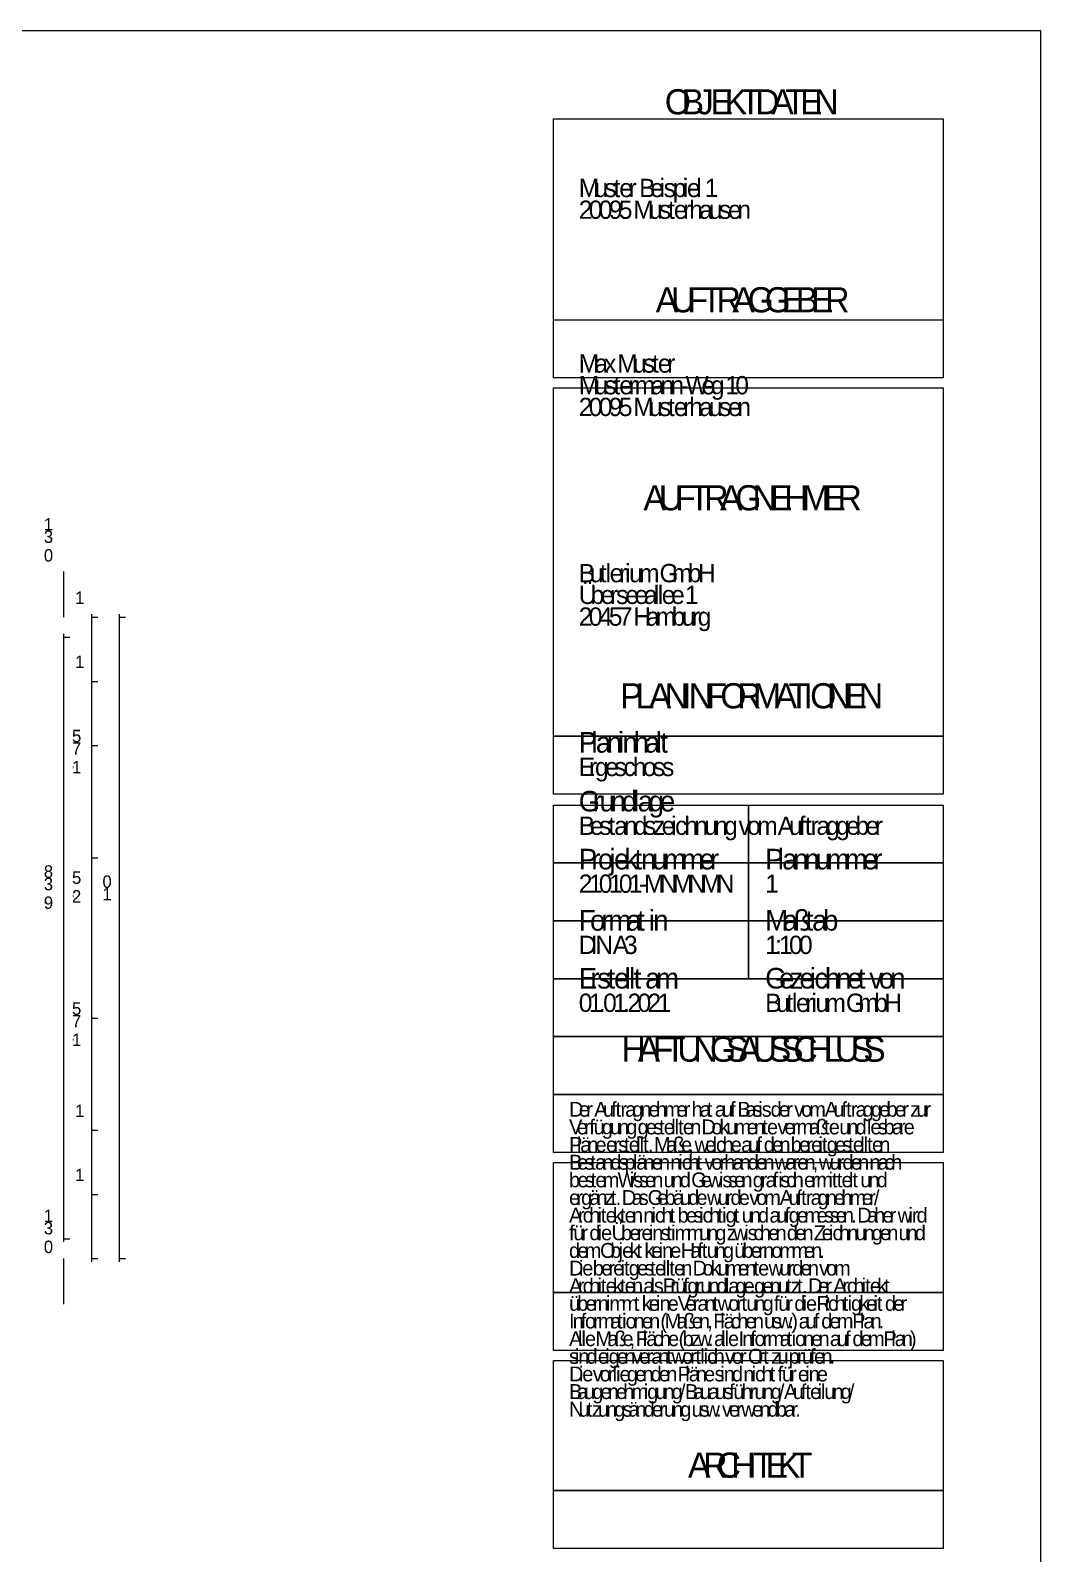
# Model space of a CAD drawing. Header units: metres. Extents: x 57 to 1162, y -278 to 842.
# Drawn here: x 716 to 1162, y 140 to 814 of the extents above; entities that cross this region are included whole.
import ezdxf

# ---------------------------------------------------------------- set-up
doc = ezdxf.new("R2010")
doc.units = ezdxf.units.M
doc.layers.add('PDFLines', color=7, linetype='Continuous')
doc.layers.add('PDFRects', color=7, linetype='Continuous')

msp = doc.modelspace()

# ---------------------------------------------------------------- linework, layer by layer
at = {"layer": 'PDFLines'}
for p, q in [((56.69, 813.54), (1162.2, 813.54)), ((1162.2, 813.54), (1162.2, 28.35)), ((730.17, 574.37), (730.17, 554.21)), ((742.62, 555.62), (742.62, 524.45)), ((742.62, 554.21), (745.47, 554.21)), ((754.83, 555.62), (754.83, 269.33)), ((754.83, 554.21), (757.65, 554.21)), ((730.17, 546.83), (730.17, 278.12)), ((730.17, 545.42), (733.02, 545.42)), ((730.17, 545.42), (733.02, 545.42)), ((742.62, 527.27), (742.62, 496.1)), ((742.62, 525.86), (745.47, 525.86)), ((742.62, 525.86), (745.47, 525.86)), ((742.62, 498.92), (742.62, 446.48)), ((742.62, 497.51), (745.47, 497.51)), ((742.62, 497.51), (745.47, 497.51)), ((742.62, 449.33), (742.62, 375.62)), ((742.62, 447.92), (745.47, 447.92)), ((742.62, 447.92), (745.47, 447.92)), ((742.62, 378.47), (742.62, 326.03)), ((742.62, 377.03), (745.47, 377.03)), ((742.62, 377.03), (745.47, 377.03)), ((742.62, 328.85), (742.62, 297.68)), ((742.62, 327.44), (745.47, 327.44)), ((742.62, 327.44), (745.47, 327.44)), ((742.62, 300.5), (742.62, 269.33)), ((742.62, 299.09), (745.47, 299.09)), ((742.62, 299.09), (745.47, 299.09)), ((730.17, 279.53), (733.02, 279.53)), ((730.17, 279.53), (733.02, 279.53)), ((730.17, 270.74), (730.17, 250.58)), ((742.62, 270.74), (745.47, 270.74)), ((754.83, 270.74), (757.65, 270.74))]:
    msp.add_line(p, q, dxfattribs=at)
at = {"layer": 'PDFRects'}
for points in [[(946.88, 774.5), (1119.18, 774.5), (1119.18, 660), (946.88, 660)], [(946.88, 685.59), (1119.18, 685.59), (1119.18, 660), (946.88, 660)], [(946.92, 655.6), (1119.22, 655.6), (1119.22, 501.67), (946.92, 501.67)], [(946.92, 501.67), (1119.22, 501.67), (1119.22, 476.07), (946.92, 476.07)], [(946.88, 471.22), (1033.03, 471.22), (1033.03, 445.63), (946.88, 445.63)], [(1033.03, 471.22), (1119.18, 471.22), (1119.18, 445.63), (1033.03, 445.63)], [(946.88, 445.63), (1033.03, 445.63), (1033.03, 420.03), (946.88, 420.03)], [(1033.03, 445.63), (1119.18, 445.63), (1119.18, 420.03), (1033.03, 420.03)], [(946.88, 420.03), (1033.03, 420.03), (1033.03, 394.44), (946.88, 394.44)], [(1033.03, 420.03), (1119.18, 420.03), (1119.18, 394.44), (1033.03, 394.44)], [(946.88, 394.44), (1119.18, 394.44), (1119.18, 368.85), (946.88, 368.85)], [(946.88, 368.85), (1119.18, 368.85), (1119.18, 343.25), (946.88, 343.25)], [(946.88, 343.25), (1119.18, 343.25), (1119.18, 317.66), (946.88, 317.66)], [(946.88, 313.17), (1119.18, 313.17), (1119.18, 255.74), (946.88, 255.74)], [(946.88, 255.74), (1119.18, 255.74), (1119.18, 230.15), (946.88, 230.15)], [(946.88, 225.66), (1119.18, 225.66), (1119.18, 168.23), (946.88, 168.23)], [(946.88, 168.23), (1119.18, 168.23), (1119.18, 142.64), (946.88, 142.64)]]:
    msp.add_lwpolyline(points, close=True, dxfattribs=at)

# ---------------------------------------------------------------- texts
at = {"layer": 'PFDText'}
for s, height, p in [('O', 11.13, (996.08, 776.46)), ('B', 11.13, (1003.52, 776.46)), ('J', 11.13, (1010.26, 776.46)), ('E', 11.13, (1016.31, 776.46)), ('K', 11.13, (1022.57, 776.46)), ('T', 11.13, (1029.51, 776.46)), ('D', 11.13, (1036.08, 776.46)), ('A', 11.13, (1043.17, 776.46)), ('T', 11.13, (1049.34, 776.46)), ('E', 11.13, (1055.91, 776.46)), ('N', 11.13, (1062.17, 776.46)), ('M', 8.09, (958.05, 739.89)), ('t', 8.09, (973.41, 739.89)), ('B', 8.09, (984.74, 739.89)), ('i', 8.09, (993.78, 739.89)), ('i', 8.09, (1004.05, 739.89)), ('l', 8.09, (1009.98, 739.89)), ('1', 8.09, (1013.72, 739.89)), ('u', 8.09, (964.97, 739.89)), ('s', 8.09, (969.36, 739.89)), ('e', 8.09, (975.97, 739.89)), ('r', 8.09, (980.11, 739.89)), ('e', 8.09, (989.65, 739.89)), ('s', 8.09, (995.57, 739.89)), ('p', 8.09, (999.62, 739.89)), ('e', 8.09, (1005.85, 739.89)), ('2', 8.09, (958.05, 730.29)), ('0', 8.09, (962.48, 730.29)), ('0', 8.09, (966.91, 730.29)), ('9', 8.09, (971.34, 730.29)), ('5', 8.09, (975.77, 730.29)), ('M', 8.09, (982.15, 730.29)), ('u', 8.09, (989.07, 730.29)), ('s', 8.09, (993.46, 730.29)), ('t', 8.09, (997.51, 730.29)), ('e', 8.09, (1000.08, 730.29)), ('r', 8.09, (1004.21, 730.29)), ('h', 8.09, (1006.9, 730.29)), ('a', 8.09, (1011.29, 730.29)), ('u', 8.09, (1015.58, 730.29)), ('s', 8.09, (1019.97, 730.29)), ('e', 8.09, (1024.02, 730.29)), ('n', 8.09, (1028.16, 730.29)), ('G', 11.13, (1032.72, 688.95)), ('G', 11.13, (1040.24, 688.95)), ('A', 11.13, (992.06, 688.95)), ('U', 11.13, (998.84, 688.95)), ('F', 11.13, (1006.06, 688.95)), ('T', 11.13, (1012.36, 688.95)), ('R', 11.13, (1018.93, 688.95)), ('A', 11.13, (1025.91, 688.95)), ('E', 11.13, (1047.77, 688.95)), ('B', 11.13, (1054.02, 688.95)), ('E', 11.13, (1060.76, 688.95)), ('R', 11.13, (1067.02, 688.95)), ('M', 8.09, (958.05, 662.31)), ('a', 8.09, (964.97, 662.31)), ('x', 8.09, (969.25, 662.31)), ('M', 8.09, (975.09, 662.31)), ('u', 8.09, (982.01, 662.31)), ('s', 8.09, (986.4, 662.31)), ('t', 8.09, (990.45, 662.31)), ('e', 8.09, (993.01, 662.31)), ('r', 8.09, (997.15, 662.31)), ('M', 8.09, (958.05, 652.71)), ('t', 8.09, (973.41, 652.71)), ('W', 8.09, (1005.25, 652.71)), ('1', 8.09, (1022.83, 652.71)), ('0', 8.09, (1027.26, 652.71)), ('u', 8.09, (964.97, 652.71)), ('s', 8.09, (969.36, 652.71)), ('e', 8.09, (975.97, 652.71)), ('r', 8.09, (980.11, 652.71)), ('m', 8.09, (982.8, 652.71)), ('a', 8.09, (989.89, 652.71)), ('n', 8.09, (994.17, 652.71)), ('n', 8.09, (998.57, 652.71)), ('-', 8.09, (1002.96, 652.71)), ('e', 8.09, (1012.31, 652.71)), ('g', 8.09, (1016.45, 652.71)), ('2', 8.09, (958.05, 643.11)), ('0', 8.09, (962.48, 643.11)), ('0', 8.09, (966.91, 643.11)), ('9', 8.09, (971.34, 643.11)), ('5', 8.09, (975.77, 643.11)), ('M', 8.09, (982.15, 643.11)), ('u', 8.09, (989.07, 643.11)), ('s', 8.09, (993.46, 643.11)), ('t', 8.09, (997.51, 643.11)), ('e', 8.09, (1000.08, 643.11)), ('r', 8.09, (1004.21, 643.11)), ('h', 8.09, (1006.9, 643.11)), ('a', 8.09, (1011.29, 643.11)), ('u', 8.09, (1015.58, 643.11)), ('s', 8.09, (1019.97, 643.11)), ('e', 8.09, (1024.02, 643.11)), ('n', 8.09, (1028.16, 643.11)), ('G', 11.13, (1027.29, 601.44)), ('A', 11.13, (986.63, 601.44)), ('U', 11.13, (993.41, 601.44)), ('F', 11.13, (1000.64, 601.44)), ('T', 11.13, (1006.93, 601.44)), ('R', 11.13, (1013.5, 601.44)), ('A', 11.13, (1020.48, 601.44)), ('N', 11.13, (1034.82, 601.44)), ('E', 11.13, (1042.63, 601.44)), ('H', 11.13, (1048.88, 601.44)), ('M', 11.13, (1056.67, 601.44)), ('E', 11.13, (1066.18, 601.44)), ('R', 11.13, (1072.44, 601.44)), ('3', 5.5, (721.53, 587.05)), ('1', 5.5, (721.53, 592.55)), ('0', 5.5, (721.53, 578.79)), (',', 2.75, (721.53, 581.54)), ('B', 8.09, (958.05, 569.66)), ('u', 8.09, (962.95, 569.66)), ('t', 8.09, (967.34, 569.66)), ('l', 8.09, (969.91, 569.66)), ('e', 8.09, (971.7, 569.66)), ('r', 8.09, (975.84, 569.66)), ('i', 8.09, (978.53, 569.66)), ('u', 8.09, (980.32, 569.66)), ('m', 8.09, (984.71, 569.66)), ('G', 8.09, (993.74, 569.66)), ('m', 8.09, (999.21, 569.66)), ('b', 8.09, (1006.3, 569.66)), ('H', 8.09, (1010.73, 569.66)), ('1', 5.5, (735.36, 560.1)), ('Ü', 8.09, (958.05, 560.06)), ('b', 8.09, (963.3, 560.06)), ('e', 8.09, (967.73, 560.06)), ('r', 8.09, (971.87, 560.06)), ('s', 8.09, (974.56, 560.06)), ('e', 8.09, (978.61, 560.06)), ('e', 8.09, (982.74, 560.06)), ('a', 8.09, (986.88, 560.06)), ('l', 8.09, (991.17, 560.06)), ('l', 8.09, (992.96, 560.06)), ('e', 8.09, (994.75, 560.06)), ('e', 8.09, (998.89, 560.06)), ('1', 8.09, (1004.97, 560.06)), ('b', 8.09, (999.19, 550.46)), ('2', 8.09, (958.05, 550.46)), ('0', 8.09, (962.48, 550.46)), ('4', 8.09, (966.91, 550.46)), ('5', 8.09, (971.34, 550.46)), ('7', 8.09, (975.77, 550.46)), ('H', 8.09, (982.15, 550.46)), ('a', 8.09, (987.81, 550.46)), ('m', 8.09, (992.1, 550.46)), ('u', 8.09, (1003.62, 550.46)), ('r', 8.09, (1008.01, 550.46)), ('g', 8.09, (1010.64, 550.46)), ('1', 5.5, (735.36, 531.75)), ('O', 11.13, (1020.65, 513.93)), ('O', 11.13, (1060.36, 513.93)), ('P', 11.13, (976.37, 513.93)), ('L', 11.13, (983.15, 513.93)), ('A', 11.13, (989.05, 513.93)), ('N', 11.13, (995.92, 513.93)), ('I', 11.13, (1003.73, 513.93)), ('N', 11.13, (1006.65, 513.93)), ('F', 11.13, (1014.46, 513.93)), ('R', 11.13, (1028.09, 513.93)), ('M', 11.13, (1035.08, 513.93)), ('A', 11.13, (1044.69, 513.93)), ('T', 11.13, (1050.87, 513.93)), ('I', 11.13, (1057.43, 513.93)), ('N', 11.13, (1067.81, 513.93)), ('E', 11.13, (1075.62, 513.93)), ('N', 11.13, (1081.87, 513.93)), ('5', 5.5, (733.98, 498.95)), ('7', 5.5, (733.98, 493.45)), ('P', 9.1, (958.05, 494.35)), ('l', 9.1, (963.59, 494.35)), ('a', 9.1, (965.61, 494.35)), ('n', 9.1, (970.43, 494.35)), ('i', 9.1, (975.37, 494.35)), ('n', 9.1, (977.39, 494.35)), ('h', 9.1, (982.33, 494.35)), ('a', 9.1, (987.27, 494.35)), ('l', 9.1, (992.09, 494.35)), ('t', 9.1, (994.11, 494.35)), ('E', 8.09, (958.05, 484.01)), ('h', 8.09, (981.96, 484.01)), (',', 2.75, (733.98, 487.94)), ('1', 5.5, (733.98, 485.19)), ('r', 8.09, (962.6, 484.01)), ('g', 8.09, (965.22, 484.01)), ('e', 8.09, (969.66, 484.01)), ('s', 8.09, (973.79, 484.01)), ('c', 8.09, (977.84, 484.01)), ('o', 8.09, (986.35, 484.01)), ('s', 8.09, (990.83, 484.01)), ('s', 8.09, (994.88, 484.01)), ('d', 9.1, (977.11, 468.36)), ('l', 9.1, (982.11, 468.36)), ('G', 9.1, (958.05, 468.36)), ('r', 9.1, (964.2, 468.36)), ('u', 9.1, (967.23, 468.36)), ('n', 9.1, (972.17, 468.36)), ('a', 9.1, (984.13, 468.36)), ('g', 9.1, (988.95, 468.36)), ('e', 9.1, (993.95, 468.36)), ('B', 8.09, (958.05, 458.02)), ('t', 8.09, (971.14, 458.02)), ('d', 8.09, (982.38, 458.02)), ('i', 8.09, (998.84, 458.02)), ('h', 8.09, (1004.76, 458.02)), ('A', 8.09, (1046.01, 458.02)), ('f', 8.09, (1055.36, 458.02)), ('t', 8.09, (1058.01, 458.02)), ('b', 8.09, (1080.42, 458.02)), ('e', 8.09, (962.95, 458.02)), ('s', 8.09, (967.09, 458.02)), ('a', 8.09, (973.7, 458.02)), ('n', 8.09, (977.99, 458.02)), ('s', 8.09, (986.83, 458.02)), ('z', 8.09, (990.88, 458.02)), ('e', 8.09, (994.71, 458.02)), ('c', 8.09, (1000.64, 458.02)), ('n', 8.09, (1009.15, 458.02)), ('u', 8.09, (1013.54, 458.02)), ('n', 8.09, (1017.93, 458.02)), ('g', 8.09, (1022.32, 458.02)), ('v', 8.09, (1028.71, 458.02)), ('o', 8.09, (1032.5, 458.02)), ('m', 8.09, (1036.98, 458.02)), ('u', 8.09, (1050.97, 458.02)), ('r', 8.09, (1060.58, 458.02)), ('a', 8.09, (1063.12, 458.02)), ('g', 8.09, (1067.41, 458.02)), ('g', 8.09, (1071.85, 458.02)), ('e', 8.09, (1076.29, 458.02)), ('e', 8.09, (1084.85, 458.02)), ('r', 8.09, (1088.99, 458.02)), ('P', 9.1, (958.05, 442.75)), ('j', 9.1, (971.57, 442.75)), ('k', 9.1, (978.28, 442.75)), ('t', 9.1, (982.68, 442.75)), ('P', 9.1, (1040.46, 442.75)), ('l', 9.1, (1046, 442.75)), ('8', 5.5, (721.53, 439.07)), ('r', 9.1, (963.59, 442.75)), ('o', 9.1, (966.53, 442.75)), ('e', 9.1, (973.62, 442.75)), ('n', 9.1, (985.57, 442.75)), ('u', 9.1, (990.51, 442.75)), ('m', 9.1, (995.46, 442.75)), ('m', 9.1, (1003.43, 442.75)), ('e', 9.1, (1011.4, 442.75)), ('r', 9.1, (1016.06, 442.75)), ('a', 9.1, (1048.02, 442.75)), ('n', 9.1, (1052.84, 442.75)), ('n', 9.1, (1057.78, 442.75)), ('u', 9.1, (1062.72, 442.75)), ('m', 9.1, (1067.66, 442.75)), ('m', 9.1, (1075.64, 442.75)), ('e', 9.1, (1083.61, 442.75)), ('r', 9.1, (1088.26, 442.75)), ('3', 5.5, (721.53, 433.57)), ('5', 5.5, (733.98, 436.36)), ('0', 5.5, (747.45, 434.62)), ('2', 8.09, (958.05, 432.41)), ('1', 8.09, (962.48, 432.41)), ('0', 8.09, (966.91, 432.41)), ('1', 8.09, (971.34, 432.41)), ('0', 8.09, (975.78, 432.41)), ('1', 8.09, (980.21, 432.41)), ('M', 8.09, (986.93, 432.41)), ('N', 8.09, (993.85, 432.41)), ('M', 8.09, (999.53, 432.41)), ('N', 8.09, (1006.45, 432.41)), ('M', 8.09, (1012.13, 432.41)), ('N', 8.09, (1019.05, 432.41)), ('1', 8.09, (1040.46, 432.41)), ('9', 5.5, (721.53, 425.31)), (',', 2.75, (733.98, 430.85)), ('2', 5.5, (733.98, 428.1)), ('1', 5.5, (747.45, 429.12)), ('-', 8.09, (984.64, 432.41)), (',', 2.75, (721.53, 428.06)), ('F', 9.1, (958.05, 415.7)), ('t', 9.1, (983.88, 415.7)), ('i', 9.1, (988.96, 415.7)), ('M', 9.1, (1040.46, 415.7)), ('ß', 9.1, (1053.06, 415.7)), ('t', 9.1, (1058.34, 415.7)), ('b', 9.1, (1066.05, 415.7)), ('o', 9.1, (963.02, 415.7)), ('r', 9.1, (968.06, 415.7)), ('m', 9.1, (971.08, 415.7)), ('a', 9.1, (979.06, 415.7)), ('n', 9.1, (990.97, 415.7)), ('a', 9.1, (1048.24, 415.7)), ('a', 9.1, (1061.23, 415.7)), ('D', 8.09, (958.05, 405.36)), ('I', 8.09, (963.29, 405.36)), ('N', 8.09, (965.42, 405.36)), ('A', 8.09, (973.04, 405.36)), ('3', 8.09, (978.04, 405.36)), ('1', 8.09, (1040.46, 405.36)), (':', 8.09, (1044.89, 405.36)), ('1', 8.09, (1046.57, 405.36)), ('0', 8.09, (1051, 405.36)), ('0', 8.09, (1055.43, 405.36)), ('E', 9.1, (958.05, 390.1)), ('r', 9.1, (963.17, 390.1)), ('s', 9.1, (966.19, 390.1)), ('t', 9.1, (970.75, 390.1)), ('e', 9.1, (973.64, 390.1)), ('l', 9.1, (978.29, 390.1)), ('l', 9.1, (980.3, 390.1)), ('t', 9.1, (982.32, 390.1)), ('a', 9.1, (987.4, 390.1)), ('m', 9.1, (992.22, 390.1)), ('G', 9.1, (1040.45, 390.1)), ('e', 9.1, (1046.61, 390.1)), ('e', 9.1, (1055.56, 390.1)), ('i', 9.1, (1060.22, 390.1)), ('c', 9.1, (1062.23, 390.1)), ('h', 9.1, (1066.87, 390.1)), ('n', 9.1, (1071.81, 390.1)), ('e', 9.1, (1076.75, 390.1)), ('t', 9.1, (1081.4, 390.1)), ('o', 9.1, (1090.74, 390.1)), ('n', 9.1, (1095.78, 390.1)), ('z', 9.1, (1051.26, 390.1)), ('v', 9.1, (1086.48, 390.1)), ('5', 5.5, (733.98, 378.47)), ('0', 8.09, (958.05, 379.76)), ('1', 8.09, (962.48, 379.76)), ('0', 8.09, (968.82, 379.76)), ('1', 8.09, (973.26, 379.76)), ('2', 8.09, (979.6, 379.76)), ('0', 8.09, (984.03, 379.76)), ('2', 8.09, (988.46, 379.76)), ('1', 8.09, (992.9, 379.76)), ('B', 8.09, (1040.45, 379.76)), ('u', 8.09, (1045.36, 379.76)), ('t', 8.09, (1049.75, 379.76)), ('l', 8.09, (1052.32, 379.76)), ('e', 8.09, (1054.11, 379.76)), ('r', 8.09, (1058.25, 379.76)), ('i', 8.09, (1060.93, 379.76)), ('u', 8.09, (1062.73, 379.76)), ('m', 8.09, (1067.12, 379.76)), ('G', 8.09, (1076.15, 379.76)), ('m', 8.09, (1081.62, 379.76)), ('b', 8.09, (1088.71, 379.76)), ('H', 8.09, (1093.14, 379.76)), ('7', 5.5, (733.98, 372.97)), ('.', 8.09, (966.91, 379.76)), ('.', 8.09, (977.69, 379.76)), (',', 2.75, (733.98, 367.46)), ('1', 5.5, (733.98, 364.71)), ('H', 11.13, (976.91, 357.75)), ('A', 11.13, (984.09, 357.75)), ('F', 11.13, (990.82, 357.75)), ('T', 11.13, (996.17, 357.75)), ('U', 11.13, (1001.64, 357.75)), ('N', 11.13, (1008.76, 357.75)), ('G', 11.13, (1016, 357.75)), ('S', 11.13, (1023.1, 357.75)), ('A', 11.13, (1028.53, 357.75)), ('U', 11.13, (1034.95, 357.75)), ('S', 11.13, (1042.07, 357.75)), ('S', 11.13, (1047.49, 357.75)), ('C', 11.13, (1052.91, 357.75)), ('H', 11.13, (1059.29, 357.75)), ('L', 11.13, (1066.47, 357.75)), ('U', 11.13, (1071.26, 357.75)), ('S', 11.13, (1078.38, 357.75)), ('S', 11.13, (1083.8, 357.75)), ('1', 5.5, (735.36, 333.33)), ('D', 6.58, (953.75, 333.44)), ('e', 6.58, (958.11, 333.44)), ('r', 6.58, (961.36, 333.44)), ('A', 6.58, (964.87, 333.44)), ('u', 6.58, (968.77, 333.44)), ('f', 6.58, (972.35, 333.44)), ('t', 6.58, (974.32, 333.44)), ('r', 6.58, (976.47, 333.44)), ('a', 6.58, (978.56, 333.44)), ('g', 6.58, (981.7, 333.44)), ('n', 6.58, (985.29, 333.44)), ('e', 6.58, (988.9, 333.44)), ('h', 6.58, (992.16, 333.44)), ('m', 6.58, (995.76, 333.44)), ('e', 6.58, (1001.18, 333.44)), ('r', 6.58, (1004.44, 333.44)), ('h', 6.58, (1007.94, 333.44)), ('a', 6.58, (1011.55, 333.44)), ('t', 6.58, (1014.66, 333.44)), ('a', 6.58, (1018.19, 333.44)), ('u', 6.58, (1021.32, 333.44)), ('f', 6.58, (1024.9, 333.44)), ('B', 6.58, (1028.18, 333.44)), ('a', 6.58, (1031.7, 333.44)), ('s', 6.58, (1034.83, 333.44)), ('i', 6.58, (1037.41, 333.44)), ('s', 6.58, (1038.93, 333.44)), ('d', 6.58, (1042.88, 333.44)), ('e', 6.58, (1046.55, 333.44)), ('r', 6.58, (1049.8, 333.44)), ('v', 6.58, (1053.31, 333.44)), ('o', 6.58, (1056.37, 333.44)), ('m', 6.58, (1059.94, 333.44)), ('A', 6.58, (1066.74, 333.44)), ('u', 6.58, (1070.64, 333.44)), ('f', 6.58, (1074.22, 333.44)), ('t', 6.58, (1076.19, 333.44)), ('r', 6.58, (1078.34, 333.44)), ('a', 6.58, (1080.43, 333.44)), ('g', 6.58, (1083.56, 333.44)), ('g', 6.58, (1087.2, 333.44)), ('e', 6.58, (1090.83, 333.44)), ('b', 6.58, (1094.09, 333.44)), ('e', 6.58, (1097.78, 333.44)), ('r', 6.58, (1101.04, 333.44)), ('z', 6.58, (1104.54, 333.44)), ('u', 6.58, (1107.33, 333.44)), ('r', 6.58, (1110.91, 333.44)), ('V', 6.58, (953.75, 325.65)), ('e', 6.58, (957.16, 325.65)), ('r', 6.58, (960.42, 325.65)), ('f', 6.58, (962.74, 325.65)), ('ü', 6.58, (964.64, 325.65)), ('g', 6.58, (968.22, 325.65)), ('u', 6.58, (971.85, 325.65)), ('n', 6.58, (975.44, 325.65)), ('g', 6.58, (979.04, 325.65)), ('g', 6.58, (984.05, 325.65)), ('e', 6.58, (987.69, 325.65)), ('s', 6.58, (990.94, 325.65)), ('t', 6.58, (993.52, 325.65)), ('e', 6.58, (995.63, 325.65)), ('l', 6.58, (998.89, 325.65)), ('l', 6.58, (1000.42, 325.65)), ('t', 6.58, (1001.96, 325.65)), ('e', 6.58, (1004.07, 325.65)), ('n', 6.58, (1007.32, 325.65)), ('D', 6.58, (1012.31, 325.65)), ('o', 6.58, (1016.66, 325.65)), ('k', 6.58, (1020.23, 325.65)), ('u', 6.58, (1023.31, 325.65)), ('m', 6.58, (1026.89, 325.65)), ('e', 6.58, (1032.31, 325.65)), ('n', 6.58, (1035.57, 325.65)), ('t', 6.58, (1039.15, 325.65)), ('e', 6.58, (1041.26, 325.65)), ('v', 6.58, (1045.89, 325.65)), ('e', 6.58, (1048.96, 325.65)), ('r', 6.58, (1052.21, 325.65)), ('m', 6.58, (1054.36, 325.65)), ('a', 6.58, (1059.78, 325.65)), ('ß', 6.58, (1062.92, 325.65)), ('t', 6.58, (1066.48, 325.65)), ('e', 6.58, (1068.59, 325.65)), ('u', 6.58, (1073.23, 325.65)), ('n', 6.58, (1076.81, 325.65)), ('d', 6.58, (1080.42, 325.65)), ('l', 6.58, (1085.46, 325.65)), ('e', 6.58, (1086.99, 325.65)), ('s', 6.58, (1090.25, 325.65)), ('b', 6.58, (1092.82, 325.65)), ('a', 6.58, (1096.52, 325.65)), ('r', 6.58, (1099.66, 325.65)), ('e', 6.58, (1101.72, 325.65)), ('P', 6.58, (953.75, 317.85)), ('l', 6.58, (957.18, 317.85)), ('ä', 6.58, (958.71, 317.85)), ('t', 6.58, (978.04, 317.85)), ('l', 6.58, (983.41, 317.85)), ('l', 6.58, (984.95, 317.85)), ('t', 6.58, (986.48, 317.85)), ('M', 6.58, (991.33, 317.85)), ('ß', 6.58, (999.73, 317.85)), ('l', 6.58, (1017.17, 317.85)), ('h', 6.58, (1021.62, 317.85)), ('f', 6.58, (1036.57, 317.85)), ('d', 6.58, (1039.85, 317.85)), ('b', 6.58, (1051.76, 317.85)), ('i', 6.58, (1064.03, 317.85)), ('t', 6.58, (1065.55, 317.85)), ('t', 6.58, (1077.13, 317.85)), ('l', 6.58, (1082.5, 317.85)), ('l', 6.58, (1084.03, 317.85)), ('t', 6.58, (1085.56, 317.85)), ('B', 6.58, (953.75, 310.05)), ('n', 6.58, (961.84, 317.85)), ('e', 6.58, (965.45, 317.85)), ('e', 6.58, (970.09, 317.85)), ('d', 6.58, (972.02, 310.05)), ('r', 6.58, (973.34, 317.85)), ('s', 6.58, (975.47, 317.85)), ('e', 6.58, (980.15, 317.85)), ('l', 6.58, (981.96, 310.05)), ('ä', 6.58, (983.5, 310.05)), ('.', 6.58, (988.61, 317.85)), ('a', 6.58, (996.6, 317.85)), ('i', 6.58, (1002.09, 310.05)), ('e', 6.58, (1003.29, 317.85)), ('h', 6.58, (1006.52, 310.05)), (',', 6.58, (1006.47, 317.85)), ('w', 6.58, (1009.2, 317.85)), ('e', 6.58, (1013.92, 317.85)), ('c', 6.58, (1018.71, 317.85)), ('h', 6.58, (1022.41, 310.05)), ('e', 6.58, (1025.23, 317.85)), ('a', 6.58, (1029.86, 317.85)), ('d', 6.58, (1032.76, 310.05)), ('u', 6.58, (1032.99, 317.85)), ('e', 6.58, (1043.52, 317.85)), ('n', 6.58, (1046.77, 317.85)), ('e', 6.58, (1055.46, 317.85)), ('r', 6.58, (1058.71, 317.85)), ('e', 6.58, (1060.77, 317.85)), ('g', 6.58, (1067.66, 317.85)), ('e', 6.58, (1071.3, 317.85)), ('s', 6.58, (1074.55, 317.85)), ('d', 6.58, (1074.63, 310.05)), ('e', 6.58, (1079.24, 317.85)), ('e', 6.58, (1087.68, 317.85)), ('n', 6.58, (1090.93, 317.85)), ('h', 6.58, (1096.19, 310.05)), ('1', 5.5, (735.36, 304.98)), ('e', 6.58, (957.3, 310.05)), ('s', 6.58, (960.56, 310.05)), ('t', 6.58, (963.13, 310.05)), ('a', 6.58, (965.28, 310.05)), ('n', 6.58, (968.42, 310.05)), ('s', 6.58, (975.69, 310.05)), ('p', 6.58, (978.26, 310.05)), ('n', 6.58, (986.63, 310.05)), ('e', 6.58, (990.24, 310.05)), ('n', 6.58, (993.49, 310.05)), ('n', 6.58, (998.48, 310.05)), ('c', 6.58, (1003.61, 310.05)), ('t', 6.58, (1010.1, 310.05)), ('v', 6.58, (1013.63, 310.05)), ('o', 6.58, (1016.69, 310.05)), ('r', 6.58, (1020.26, 310.05)), ('a', 6.58, (1026.02, 310.05)), ('n', 6.58, (1029.15, 310.05)), ('e', 6.58, (1036.42, 310.05)), ('n', 6.58, (1039.68, 310.05)), ('w', 6.58, (1044.67, 310.05)), ('a', 6.58, (1049.42, 310.05)), ('r', 6.58, (1052.56, 310.05)), ('e', 6.58, (1054.62, 310.05)), ('n', 6.58, (1057.87, 310.05)), (',', 6.58, (1061.48, 310.05)), ('w', 6.58, (1064.21, 310.05)), ('u', 6.58, (1068.99, 310.05)), ('r', 6.58, (1072.57, 310.05)), ('e', 6.58, (1078.3, 310.05)), ('n', 6.58, (1081.55, 310.05)), ('n', 6.58, (1086.54, 310.05)), ('a', 6.58, (1090.15, 310.05)), ('c', 6.58, (1093.28, 310.05)), ('b', 6.58, (953.75, 302.25)), ('e', 6.58, (957.45, 302.25)), ('s', 6.58, (960.71, 302.25)), ('t', 6.58, (963.28, 302.25)), ('e', 6.58, (965.39, 302.25)), ('m', 6.58, (968.65, 302.25)), ('W', 6.58, (975.21, 302.25)), ('i', 6.58, (980.61, 302.25)), ('s', 6.58, (982.13, 302.25)), ('s', 6.58, (984.7, 302.25)), ('e', 6.58, (987.28, 302.25)), ('n', 6.58, (990.54, 302.25)), ('u', 6.58, (995.52, 302.25)), ('n', 6.58, (999.1, 302.25)), ('d', 6.58, (1002.71, 302.25)), ('G', 6.58, (1007.75, 302.25)), ('e', 6.58, (1011.99, 302.25)), ('w', 6.58, (1015.24, 302.25)), ('i', 6.58, (1020.03, 302.25)), ('s', 6.58, (1021.55, 302.25)), ('s', 6.58, (1024.12, 302.25)), ('e', 6.58, (1026.69, 302.25)), ('n', 6.58, (1029.95, 302.25)), ('g', 6.58, (1034.94, 302.25)), ('r', 6.58, (1038.53, 302.25)), ('a', 6.58, (1040.62, 302.25)), ('fi', 6.575, (1043.76, 302.25)), ('s', 6.58, (1047.16, 302.25)), ('c', 6.58, (1049.73, 302.25)), ('h', 6.58, (1052.64, 302.25)), ('e', 6.58, (1057.63, 302.25)), ('r', 6.58, (1060.88, 302.25)), ('m', 6.58, (1063.04, 302.25)), ('i', 6.58, (1068.46, 302.25)), ('t', 6.58, (1069.98, 302.25)), ('t', 6.58, (1072.13, 302.25)), ('e', 6.58, (1074.24, 302.25)), ('l', 6.58, (1077.5, 302.25)), ('t', 6.58, (1079.03, 302.25)), ('u', 6.58, (1082.56, 302.25)), ('n', 6.58, (1086.14, 302.25)), ('d', 6.58, (1089.75, 302.25)), ('e', 6.58, (953.75, 294.45)), ('r', 6.58, (957.01, 294.45)), ('g', 6.58, (959.08, 294.45)), ('ä', 6.58, (962.72, 294.45)), ('n', 6.58, (965.85, 294.45)), ('z', 6.58, (969.46, 294.45)), ('t', 6.58, (972.24, 294.45)), ('D', 6.58, (977.09, 294.45)), ('a', 6.58, (981.42, 294.45)), ('s', 6.58, (984.56, 294.45)), ('G', 6.58, (988.51, 294.45)), ('e', 6.58, (992.74, 294.45)), ('b', 6.58, (996, 294.45)), ('ä', 6.58, (999.69, 294.45)), ('u', 6.58, (1002.83, 294.45)), ('d', 6.58, (1006.41, 294.45)), ('e', 6.58, (1010.07, 294.45)), ('w', 6.58, (1014.71, 294.45)), ('u', 6.58, (1019.49, 294.45)), ('r', 6.58, (1023.07, 294.45)), ('d', 6.58, (1025.13, 294.45)), ('e', 6.58, (1028.8, 294.45)), ('v', 6.58, (1033.44, 294.45)), ('o', 6.58, (1036.5, 294.45)), ('m', 6.58, (1040.06, 294.45)), ('A', 6.58, (1046.86, 294.45)), ('u', 6.58, (1050.76, 294.45)), ('f', 6.58, (1054.34, 294.45)), ('t', 6.58, (1056.31, 294.45)), ('r', 6.58, (1058.47, 294.45)), ('a', 6.58, (1060.56, 294.45)), ('g', 6.58, (1063.69, 294.45)), ('n', 6.58, (1067.29, 294.45)), ('e', 6.58, (1070.89, 294.45)), ('h', 6.58, (1074.15, 294.45)), ('m', 6.58, (1077.76, 294.45)), ('e', 6.58, (1083.18, 294.45)), ('r', 6.58, (1086.43, 294.45)), ('/', 6.58, (1088.56, 294.45)), ('1', 5.5, (721.53, 286.94)), ('A', 6.58, (953.75, 286.65)), ('r', 6.58, (957.71, 286.65)), ('c', 6.58, (959.77, 286.65)), ('h', 6.58, (962.68, 286.65)), ('i', 6.58, (966.29, 286.65)), ('t', 6.58, (967.81, 286.65)), ('e', 6.58, (969.92, 286.65)), ('k', 6.58, (973.18, 286.65)), ('.', 6.58, (974.37, 294.45)), ('t', 6.58, (976.23, 286.65)), ('e', 6.58, (978.34, 286.65)), ('n', 6.58, (981.6, 286.65)), ('n', 6.58, (986.58, 286.65)), ('i', 6.58, (990.19, 286.65)), ('c', 6.58, (991.71, 286.65)), ('h', 6.58, (994.62, 286.65)), ('t', 6.58, (998.2, 286.65)), ('b', 6.58, (1001.73, 286.65)), ('e', 6.58, (1005.43, 286.65)), ('s', 6.58, (1008.69, 286.65)), ('i', 6.58, (1011.26, 286.65)), ('c', 6.58, (1012.78, 286.65)), ('h', 6.58, (1015.7, 286.65)), ('t', 6.58, (1019.28, 286.65)), ('i', 6.58, (1021.43, 286.65)), ('g', 6.58, (1022.95, 286.65)), ('t', 6.58, (1026.58, 286.65)), ('u', 6.58, (1030.11, 286.65)), ('n', 6.58, (1033.69, 286.65)), ('d', 6.58, (1037.3, 286.65)), ('a', 6.58, (1042.35, 286.65)), ('u', 6.58, (1045.48, 286.65)), ('f', 6.58, (1049.06, 286.65)), ('g', 6.58, (1050.88, 286.65)), ('e', 6.58, (1054.51, 286.65)), ('m', 6.58, (1057.77, 286.65)), ('e', 6.58, (1063.19, 286.65)), ('s', 6.58, (1066.45, 286.65)), ('s', 6.58, (1069.02, 286.65)), ('e', 6.58, (1071.6, 286.65)), ('n', 6.58, (1074.85, 286.65)), ('D', 6.58, (1081.18, 286.65)), ('a', 6.58, (1085.51, 286.65)), ('h', 6.58, (1088.65, 286.65)), ('e', 6.58, (1092.25, 286.65)), ('r', 6.58, (1095.51, 286.65)), ('w', 6.58, (1099.01, 286.65)), ('i', 6.58, (1103.8, 286.65)), ('r', 6.58, (1105.32, 286.65)), ('d', 6.58, (1107.38, 286.65)), ('3', 5.5, (721.53, 281.44)), ('f', 6.58, (953.75, 278.86)), ('ü', 6.58, (955.65, 278.86)), ('r', 6.58, (959.23, 278.86)), ('d', 6.58, (962.74, 278.86)), ('i', 6.58, (966.4, 278.86)), ('e', 6.58, (967.92, 278.86)), ('Ü', 6.58, (972.56, 278.86)), ('b', 6.58, (976.76, 278.86)), ('e', 6.58, (980.46, 278.86)), ('r', 6.58, (983.72, 278.86)), ('e', 6.58, (985.78, 278.86)), ('i', 6.58, (989.03, 278.86)), ('n', 6.58, (990.55, 278.86)), ('s', 6.58, (994.16, 278.86)), ('t', 6.58, (996.74, 278.86)), ('i', 6.58, (998.89, 278.86)), ('m', 6.58, (1000.41, 278.86)), ('m', 6.58, (1005.83, 278.86)), ('u', 6.58, (1011.25, 278.86)), ('n', 6.58, (1014.83, 278.86)), ('g', 6.58, (1018.44, 278.86)), ('z', 6.58, (1023.45, 278.86)), ('w', 6.58, (1026.39, 278.86)), ('i', 6.58, (1031.17, 278.86)), ('s', 6.58, (1032.69, 278.86)), ('c', 6.58, (1035.27, 278.86)), ('h', 6.58, (1038.18, 278.86)), ('e', 6.58, (1041.79, 278.86)), ('n', 6.58, (1045.04, 278.86)), ('d', 6.58, (1050.03, 278.86)), ('e', 6.58, (1053.7, 278.86)), ('n', 6.58, (1056.95, 278.86)), ('Z', 6.58, (1061.94, 278.86)), ('e', 6.58, (1065.45, 278.86)), ('i', 6.58, (1068.71, 278.86)), ('c', 6.58, (1070.23, 278.86)), ('h', 6.58, (1073.14, 278.86)), ('n', 6.58, (1076.75, 278.86)), ('.', 6.58, (1078.46, 286.65)), ('u', 6.58, (1080.36, 278.86)), ('n', 6.58, (1083.94, 278.86)), ('g', 6.58, (1087.55, 278.86)), ('e', 6.58, (1091.18, 278.86)), ('n', 6.58, (1094.44, 278.86)), ('u', 6.58, (1099.42, 278.86)), ('n', 6.58, (1103, 278.86)), ('d', 6.58, (1106.61, 278.86)), ('0', 5.5, (721.53, 273.18)), (',', 2.75, (721.53, 275.93)), ('d', 6.58, (953.75, 271.06)), ('e', 6.58, (957.42, 271.06)), ('m', 6.58, (960.67, 271.06)), ('O', 6.58, (967.47, 271.06)), ('b', 6.58, (971.95, 271.06)), ('j', 6.58, (975.65, 271.06)), ('e', 6.58, (977.23, 271.06)), ('k', 6.58, (980.49, 271.06)), ('t', 6.58, (983.54, 271.06)), ('k', 6.58, (987.06, 271.06)), ('e', 6.58, (990.11, 271.06)), ('i', 6.58, (993.37, 271.06)), ('n', 6.58, (994.89, 271.06)), ('e', 6.58, (998.5, 271.06)), ('H', 6.58, (1003.13, 271.06)), ('a', 6.58, (1007.37, 271.06)), ('f', 6.58, (1010.5, 271.06)), ('t', 6.58, (1012.47, 271.06)), ('u', 6.58, (1014.62, 271.06)), ('n', 6.58, (1018.21, 271.06)), ('g', 6.58, (1021.81, 271.06)), ('ü', 6.58, (1026.82, 271.06)), ('b', 6.58, (1030.41, 271.06)), ('e', 6.58, (1034.1, 271.06)), ('r', 6.58, (1037.36, 271.06)), ('n', 6.58, (1039.51, 271.06)), ('o', 6.58, (1043.12, 271.06)), ('m', 6.58, (1046.69, 271.06)), ('m', 6.58, (1052.11, 271.06)), ('e', 6.58, (1057.53, 271.06)), ('n', 6.58, (1060.79, 271.06)), ('D', 6.58, (953.75, 263.26)), ('i', 6.58, (958.08, 263.26)), ('b', 6.58, (964.24, 263.26)), ('i', 6.58, (976.51, 263.26)), ('t', 6.58, (978.03, 263.26)), ('t', 6.58, (989.61, 263.26)), ('l', 6.58, (994.97, 263.26)), ('l', 6.58, (996.51, 263.26)), ('t', 6.58, (998.04, 263.26)), ('D', 6.58, (1008.4, 263.26)), ('k', 6.58, (1016.32, 263.26)), ('t', 6.58, (1035.24, 263.26)), ('d', 6.58, (1052.41, 263.26)), ('.', 6.58, (1064.39, 271.06)), ('e', 6.58, (959.6, 263.26)), ('e', 6.58, (967.94, 263.26)), ('r', 6.58, (971.19, 263.26)), ('e', 6.58, (973.25, 263.26)), ('g', 6.58, (980.14, 263.26)), ('e', 6.58, (983.78, 263.26)), ('s', 6.58, (987.03, 263.26)), ('e', 6.58, (991.72, 263.26)), ('e', 6.58, (1000.16, 263.26)), ('n', 6.58, (1003.41, 263.26)), ('o', 6.58, (1012.75, 263.26)), ('u', 6.58, (1019.4, 263.26)), ('m', 6.58, (1022.98, 263.26)), ('e', 6.58, (1028.4, 263.26)), ('n', 6.58, (1031.65, 263.26)), ('e', 6.58, (1037.35, 263.26)), ('w', 6.58, (1041.98, 263.26)), ('u', 6.58, (1046.77, 263.26)), ('r', 6.58, (1050.35, 263.26)), ('e', 6.58, (1056.07, 263.26)), ('n', 6.58, (1059.33, 263.26)), ('v', 6.58, (1064.32, 263.26)), ('o', 6.58, (1067.38, 263.26)), ('m', 6.58, (1070.94, 263.26)), ('A', 6.58, (953.75, 255.46)), ('r', 6.58, (957.71, 255.46)), ('c', 6.58, (959.77, 255.46)), ('h', 6.58, (962.68, 255.46)), ('i', 6.58, (966.29, 255.46)), ('t', 6.58, (967.81, 255.46)), ('e', 6.58, (969.92, 255.46)), ('k', 6.58, (973.18, 255.46)), ('t', 6.58, (976.23, 255.46)), ('e', 6.58, (978.34, 255.46)), ('n', 6.58, (981.6, 255.46)), ('a', 6.58, (986.58, 255.46)), ('l', 6.58, (989.72, 255.46)), ('s', 6.58, (991.25, 255.46)), ('P', 6.58, (995.2, 255.46)), ('r', 6.58, (998.55, 255.46)), ('ü', 6.58, (1000.68, 255.46)), ('f', 6.58, (1004.26, 255.46)), ('g', 6.58, (1006.08, 255.46)), ('r', 6.58, (1009.68, 255.46)), ('u', 6.58, (1011.8, 255.46)), ('n', 6.58, (1015.39, 255.46)), ('d', 6.58, (1018.99, 255.46)), ('l', 6.58, (1022.66, 255.46)), ('a', 6.58, (1024.19, 255.46)), ('g', 6.58, (1027.33, 255.46)), ('e', 6.58, (1030.96, 255.46)), ('g', 6.58, (1035.59, 255.46)), ('e', 6.58, (1039.23, 255.46)), ('n', 6.58, (1042.48, 255.46)), ('u', 6.58, (1046.09, 255.46)), ('t', 6.58, (1049.67, 255.46)), ('z', 6.58, (1051.82, 255.46)), ('t', 6.58, (1054.61, 255.46)), ('.', 6.58, (1056.74, 255.46)), ('D', 6.58, (1059.46, 255.46)), ('e', 6.58, (1063.82, 255.46)), ('r', 6.58, (1067.07, 255.46)), ('A', 6.58, (1070.58, 255.46)), ('r', 6.58, (1074.53, 255.46)), ('c', 6.58, (1076.59, 255.46)), ('h', 6.58, (1079.51, 255.46)), ('i', 6.58, (1083.11, 255.46)), ('t', 6.58, (1084.64, 255.46)), ('e', 6.58, (1086.75, 255.46)), ('k', 6.58, (1090, 255.46)), ('t', 6.58, (1093.05, 255.46)), ('ü', 6.58, (953.75, 247.66)), ('b', 6.58, (957.33, 247.66)), ('e', 6.58, (961.03, 247.66)), ('r', 6.58, (964.29, 247.66)), ('n', 6.58, (966.44, 247.66)), ('i', 6.58, (970.05, 247.66)), ('m', 6.58, (971.57, 247.66)), ('m', 6.58, (976.99, 247.66)), ('t', 6.58, (982.38, 247.66)), ('k', 6.58, (985.91, 247.66)), ('e', 6.58, (988.96, 247.66)), ('i', 6.58, (992.22, 247.66)), ('n', 6.58, (993.74, 247.66)), ('e', 6.58, (997.35, 247.66)), ('V', 6.58, (1001.75, 247.66)), ('e', 6.58, (1005.16, 247.66)), ('r', 6.58, (1008.42, 247.66)), ('a', 6.58, (1010.51, 247.66)), ('n', 6.58, (1013.64, 247.66)), ('t', 6.58, (1017.22, 247.66)), ('w', 6.58, (1019.43, 247.66)), ('o', 6.58, (1024.15, 247.66)), ('r', 6.58, (1027.72, 247.66)), ('t', 6.58, (1030, 247.66)), ('u', 6.58, (1032.15, 247.66)), ('n', 6.58, (1035.73, 247.66)), ('g', 6.58, (1039.34, 247.66)), ('f', 6.58, (1044.35, 247.66)), ('ü', 6.58, (1046.25, 247.66)), ('r', 6.58, (1049.83, 247.66)), ('d', 6.58, (1053.34, 247.66)), ('i', 6.58, (1057, 247.66)), ('e', 6.58, (1058.52, 247.66)), ('R', 6.58, (1063.16, 247.66)), ('i', 6.58, (1066.72, 247.66)), ('c', 6.58, (1068.24, 247.66)), ('h', 6.58, (1071.15, 247.66)), ('t', 6.58, (1074.73, 247.66)), ('i', 6.58, (1076.89, 247.66)), ('g', 6.58, (1078.41, 247.66)), ('k', 6.58, (1082.04, 247.66)), ('e', 6.58, (1085.09, 247.66)), ('i', 6.58, (1088.34, 247.66)), ('t', 6.58, (1089.87, 247.66)), ('d', 6.58, (1093.4, 247.66)), ('e', 6.58, (1097.06, 247.66)), ('r', 6.58, (1100.32, 247.66)), ('I', 6.58, (953.75, 239.87)), ('n', 6.58, (955.37, 239.87)), ('f', 6.58, (958.98, 239.87)), ('o', 6.58, (960.79, 239.87)), ('r', 6.58, (964.36, 239.87)), ('m', 6.58, (966.51, 239.87)), ('a', 6.58, (971.93, 239.87)), ('t', 6.58, (975.04, 239.87)), ('i', 6.58, (977.19, 239.87)), ('o', 6.58, (978.71, 239.87)), ('n', 6.58, (982.28, 239.87)), ('e', 6.58, (985.89, 239.87)), ('n', 6.58, (989.14, 239.87)), ('(', 6.58, (994.13, 239.87)), ('M', 6.58, (995.98, 239.87)), ('a', 6.58, (1001.24, 239.87)), ('ß', 6.58, (1004.37, 239.87)), ('e', 6.58, (1007.94, 239.87)), ('n', 6.58, (1011.19, 239.87)), ('F', 6.58, (1017.52, 239.87)), ('l', 6.58, (1020.58, 239.87)), ('ä', 6.58, (1022.11, 239.87)), ('c', 6.58, (1025.24, 239.87)), ('h', 6.58, (1028.16, 239.87)), ('e', 6.58, (1031.76, 239.87)), ('n', 6.58, (1035.02, 239.87)), ('u', 6.58, (1040.01, 239.87)), ('s', 6.58, (1043.59, 239.87)), ('w', 6.58, (1046.16, 239.87)), (')', 6.58, (1052.04, 239.87)), ('a', 6.58, (1055.26, 239.87)), ('u', 6.58, (1058.39, 239.87)), ('f', 6.58, (1061.98, 239.87)), ('d', 6.58, (1065.25, 239.87)), ('e', 6.58, (1068.92, 239.87)), ('m', 6.58, (1072.17, 239.87)), ('P', 6.58, (1078.97, 239.87)), ('l', 6.58, (1082.4, 239.87)), ('a', 6.58, (1083.93, 239.87)), ('n', 6.58, (1087.07, 239.87)), ('A', 6.58, (953.75, 232.07)), ('l', 6.58, (957.71, 232.07)), ('l', 6.58, (959.24, 232.07)), ('e', 6.58, (960.78, 232.07)), ('M', 6.58, (965.41, 232.07)), ('a', 6.58, (970.68, 232.07)), ('ß', 6.58, (973.81, 232.07)), ('e', 6.58, (977.37, 232.07)), ('F', 6.58, (983.27, 232.07)), ('l', 6.58, (986.33, 232.07)), ('ä', 6.58, (987.86, 232.07)), ('c', 6.58, (991, 232.07)), ('h', 6.58, (993.91, 232.07)), ('e', 6.58, (997.52, 232.07)), ('(', 6.58, (1002.15, 232.07)), ('b', 6.58, (1004, 232.07)), ('z', 6.58, (1007.65, 232.07)), ('w', 6.58, (1010.59, 232.07)), (',', 6.58, (1014.8, 239.87)), ('a', 6.58, (1017.84, 232.07)), ('l', 6.58, (1020.98, 232.07)), ('l', 6.58, (1022.51, 232.07)), ('e', 6.58, (1024.04, 232.07)), ('I', 6.58, (1028.68, 232.07)), ('n', 6.58, (1030.3, 232.07)), ('f', 6.58, (1033.9, 232.07)), ('o', 6.58, (1035.72, 232.07)), ('r', 6.58, (1039.29, 232.07)), ('m', 6.58, (1041.44, 232.07)), ('a', 6.58, (1046.86, 232.07)), ('t', 6.58, (1049.96, 232.07)), ('.', 6.58, (1050.69, 239.87)), ('i', 6.58, (1052.12, 232.07)), ('o', 6.58, (1053.64, 232.07)), ('n', 6.58, (1057.21, 232.07)), ('e', 6.58, (1060.81, 232.07)), ('n', 6.58, (1064.07, 232.07)), ('a', 6.58, (1069.05, 232.07)), ('u', 6.58, (1072.19, 232.07)), ('f', 6.58, (1075.77, 232.07)), ('d', 6.58, (1079.05, 232.07)), ('e', 6.58, (1082.71, 232.07)), ('m', 6.58, (1085.97, 232.07)), ('.', 6.58, (1090.67, 239.87)), ('P', 6.58, (1092.77, 232.07)), ('l', 6.58, (1096.19, 232.07)), ('a', 6.58, (1097.73, 232.07)), ('n', 6.58, (1100.86, 232.07)), (')', 6.58, (1104.47, 232.07)), ('s', 6.58, (953.75, 224.27)), ('i', 6.58, (956.33, 224.27)), ('n', 6.58, (957.85, 224.27)), ('d', 6.58, (961.45, 224.27)), ('e', 6.58, (966.5, 224.27)), ('i', 6.58, (969.76, 224.27)), ('g', 6.58, (971.28, 224.27)), ('e', 6.58, (974.91, 224.27)), ('n', 6.58, (978.17, 224.27)), (',', 6.58, (980.55, 232.07)), ('v', 6.58, (981.69, 224.27)), ('e', 6.58, (984.75, 224.27)), ('r', 6.58, (988.01, 224.27)), ('a', 6.58, (990.1, 224.27)), ('n', 6.58, (993.23, 224.27)), ('t', 6.58, (996.81, 224.27)), ('w', 6.58, (999.02, 224.27)), ('o', 6.58, (1003.74, 224.27)), ('r', 6.58, (1007.31, 224.27)), ('t', 6.58, (1009.59, 224.27)), ('l', 6.58, (1011.74, 224.27)), ('i', 6.58, (1013.28, 224.27)), ('c', 6.58, (1014.8, 224.27)), ('.', 6.58, (1015.12, 232.07)), ('h', 6.58, (1017.71, 224.27)), ('v', 6.58, (1022.7, 224.27)), ('o', 6.58, (1025.76, 224.27)), ('r', 6.58, (1029.33, 224.27)), ('O', 6.58, (1032.83, 224.27)), ('r', 6.58, (1037.31, 224.27)), ('t', 6.58, (1039.59, 224.27)), ('z', 6.58, (1043.12, 224.27)), ('u', 6.58, (1045.9, 224.27)), ('p', 6.58, (1050.86, 224.27)), ('r', 6.58, (1054.56, 224.27)), ('ü', 6.58, (1056.68, 224.27)), ('f', 6.58, (1060.26, 224.27)), ('e', 6.58, (1062.08, 224.27)), ('n', 6.58, (1065.34, 224.27)), ('D', 6.58, (953.75, 216.47)), ('i', 6.58, (958.08, 216.47)), ('l', 6.58, (973.02, 216.47)), ('i', 6.58, (974.55, 216.47)), ('d', 6.58, (989.83, 216.47)), ('P', 6.58, (1001.73, 216.47)), ('l', 6.58, (1005.16, 216.47)), ('ä', 6.58, (1006.69, 216.47)), ('i', 6.58, (1020.64, 216.47)), ('d', 6.58, (1025.77, 216.47)), ('i', 6.58, (1034.42, 216.47)), ('h', 6.58, (1038.86, 216.47)), ('t', 6.58, (1042.44, 216.47)), ('f', 6.58, (1045.97, 216.47)), ('ü', 6.58, (1047.86, 216.47)), ('i', 6.58, (1058.21, 216.47)), ('.', 6.58, (1068.94, 224.27)), ('e', 6.58, (959.6, 216.47)), ('v', 6.58, (964.24, 216.47)), ('o', 6.58, (967.3, 216.47)), ('r', 6.58, (970.87, 216.47)), ('e', 6.58, (976.07, 216.47)), ('h', 6.58, (977.74, 208.67)), ('g', 6.58, (979.33, 216.47)), ('e', 6.58, (982.96, 216.47)), ('n', 6.58, (986.22, 216.47)), ('i', 6.58, (986.77, 208.67)), ('e', 6.58, (993.49, 216.47)), ('n', 6.58, (996.75, 216.47)), ('/', 6.58, (1002.75, 208.67)), ('n', 6.58, (1009.83, 216.47)), ('e', 6.58, (1013.43, 216.47)), ('s', 6.58, (1018.07, 216.47)), ('n', 6.58, (1022.16, 216.47)), ('f', 6.58, (1024.5, 208.67)), ('h', 6.58, (1029.98, 208.67)), ('n', 6.58, (1030.82, 216.47)), ('c', 6.58, (1035.94, 216.47)), ('/', 6.58, (1046.54, 208.67)), ('r', 6.58, (1051.45, 216.47)), ('e', 6.58, (1054.95, 216.47)), ('f', 6.58, (1056.25, 208.67)), ('n', 6.58, (1059.73, 216.47)), ('e', 6.58, (1063.33, 216.47)), ('i', 6.58, (1063.59, 208.67)), ('l', 6.58, (1065.11, 208.67)), ('/', 6.58, (1077.47, 208.67)), ('B', 6.58, (953.75, 208.67)), ('a', 6.58, (957.28, 208.67)), ('u', 6.58, (960.41, 208.67)), ('g', 6.58, (963.99, 208.67)), ('e', 6.58, (967.62, 208.67)), ('n', 6.58, (970.88, 208.67)), ('e', 6.58, (974.49, 208.67)), ('m', 6.58, (981.35, 208.67)), ('g', 6.58, (988.29, 208.67)), ('u', 6.58, (991.93, 208.67)), ('n', 6.58, (995.51, 208.67)), ('g', 6.58, (999.12, 208.67)), ('B', 6.58, (1004.98, 208.67)), ('a', 6.58, (1008.5, 208.67)), ('u', 6.58, (1011.63, 208.67)), ('a', 6.58, (1015.22, 208.67)), ('u', 6.58, (1018.35, 208.67)), ('s', 6.58, (1021.93, 208.67)), ('ü', 6.58, (1026.4, 208.67)), ('r', 6.58, (1033.59, 208.67)), ('u', 6.58, (1035.72, 208.67)), ('n', 6.58, (1039.3, 208.67)), ('g', 6.58, (1042.91, 208.67)), ('A', 6.58, (1048.77, 208.67)), ('u', 6.58, (1052.67, 208.67)), ('t', 6.58, (1058.22, 208.67)), ('e', 6.58, (1060.33, 208.67)), ('u', 6.58, (1066.64, 208.67)), ('n', 6.58, (1070.23, 208.67)), ('g', 6.58, (1073.83, 208.67)), ('N', 6.58, (953.75, 200.87)), ('u', 6.58, (958.03, 200.87)), ('t', 6.58, (961.61, 200.87)), ('z', 6.58, (963.76, 200.87)), ('u', 6.58, (966.54, 200.87)), ('n', 6.58, (970.13, 200.87)), ('g', 6.58, (973.73, 200.87)), ('s', 6.58, (977.37, 200.87)), ('ä', 6.58, (979.94, 200.87)), ('n', 6.58, (983.07, 200.87)), ('d', 6.58, (986.68, 200.87)), ('e', 6.58, (990.35, 200.87)), ('r', 6.58, (993.6, 200.87)), ('u', 6.58, (995.73, 200.87)), ('n', 6.58, (999.31, 200.87)), ('g', 6.58, (1002.92, 200.87)), ('u', 6.58, (1007.93, 200.87)), ('s', 6.58, (1011.51, 200.87)), ('w', 6.58, (1014.09, 200.87)), ('v', 6.58, (1021.34, 200.87)), ('e', 6.58, (1024.4, 200.87)), ('r', 6.58, (1027.66, 200.87)), ('w', 6.58, (1029.94, 200.87)), ('e', 6.58, (1034.66, 200.87)), ('n', 6.58, (1037.92, 200.87)), ('d', 6.58, (1041.53, 200.87)), ('b', 6.58, (1045.19, 200.87)), ('a', 6.58, (1048.89, 200.87)), ('r', 6.58, (1052.03, 200.87)), ('.', 6.58, (1018.62, 200.87)), ('.', 6.58, (1053.81, 200.87)), ('A', 11.13, (1006.33, 173.91)), ('R', 11.13, (1013.06, 173.91)), ('C', 11.13, (1019.01, 173.91)), ('H', 11.13, (1025.39, 173.91)), ('I', 11.13, (1032.56, 173.91)), ('T', 11.13, (1035.19, 173.91)), ('E', 11.13, (1040.66, 173.91)), ('K', 11.13, (1046.07, 173.91)), ('T', 11.13, (1052.26, 173.91))]:
    msp.add_text(s, height=height, dxfattribs=at).set_placement(p)

doc.saveas('drawing.dxf')
